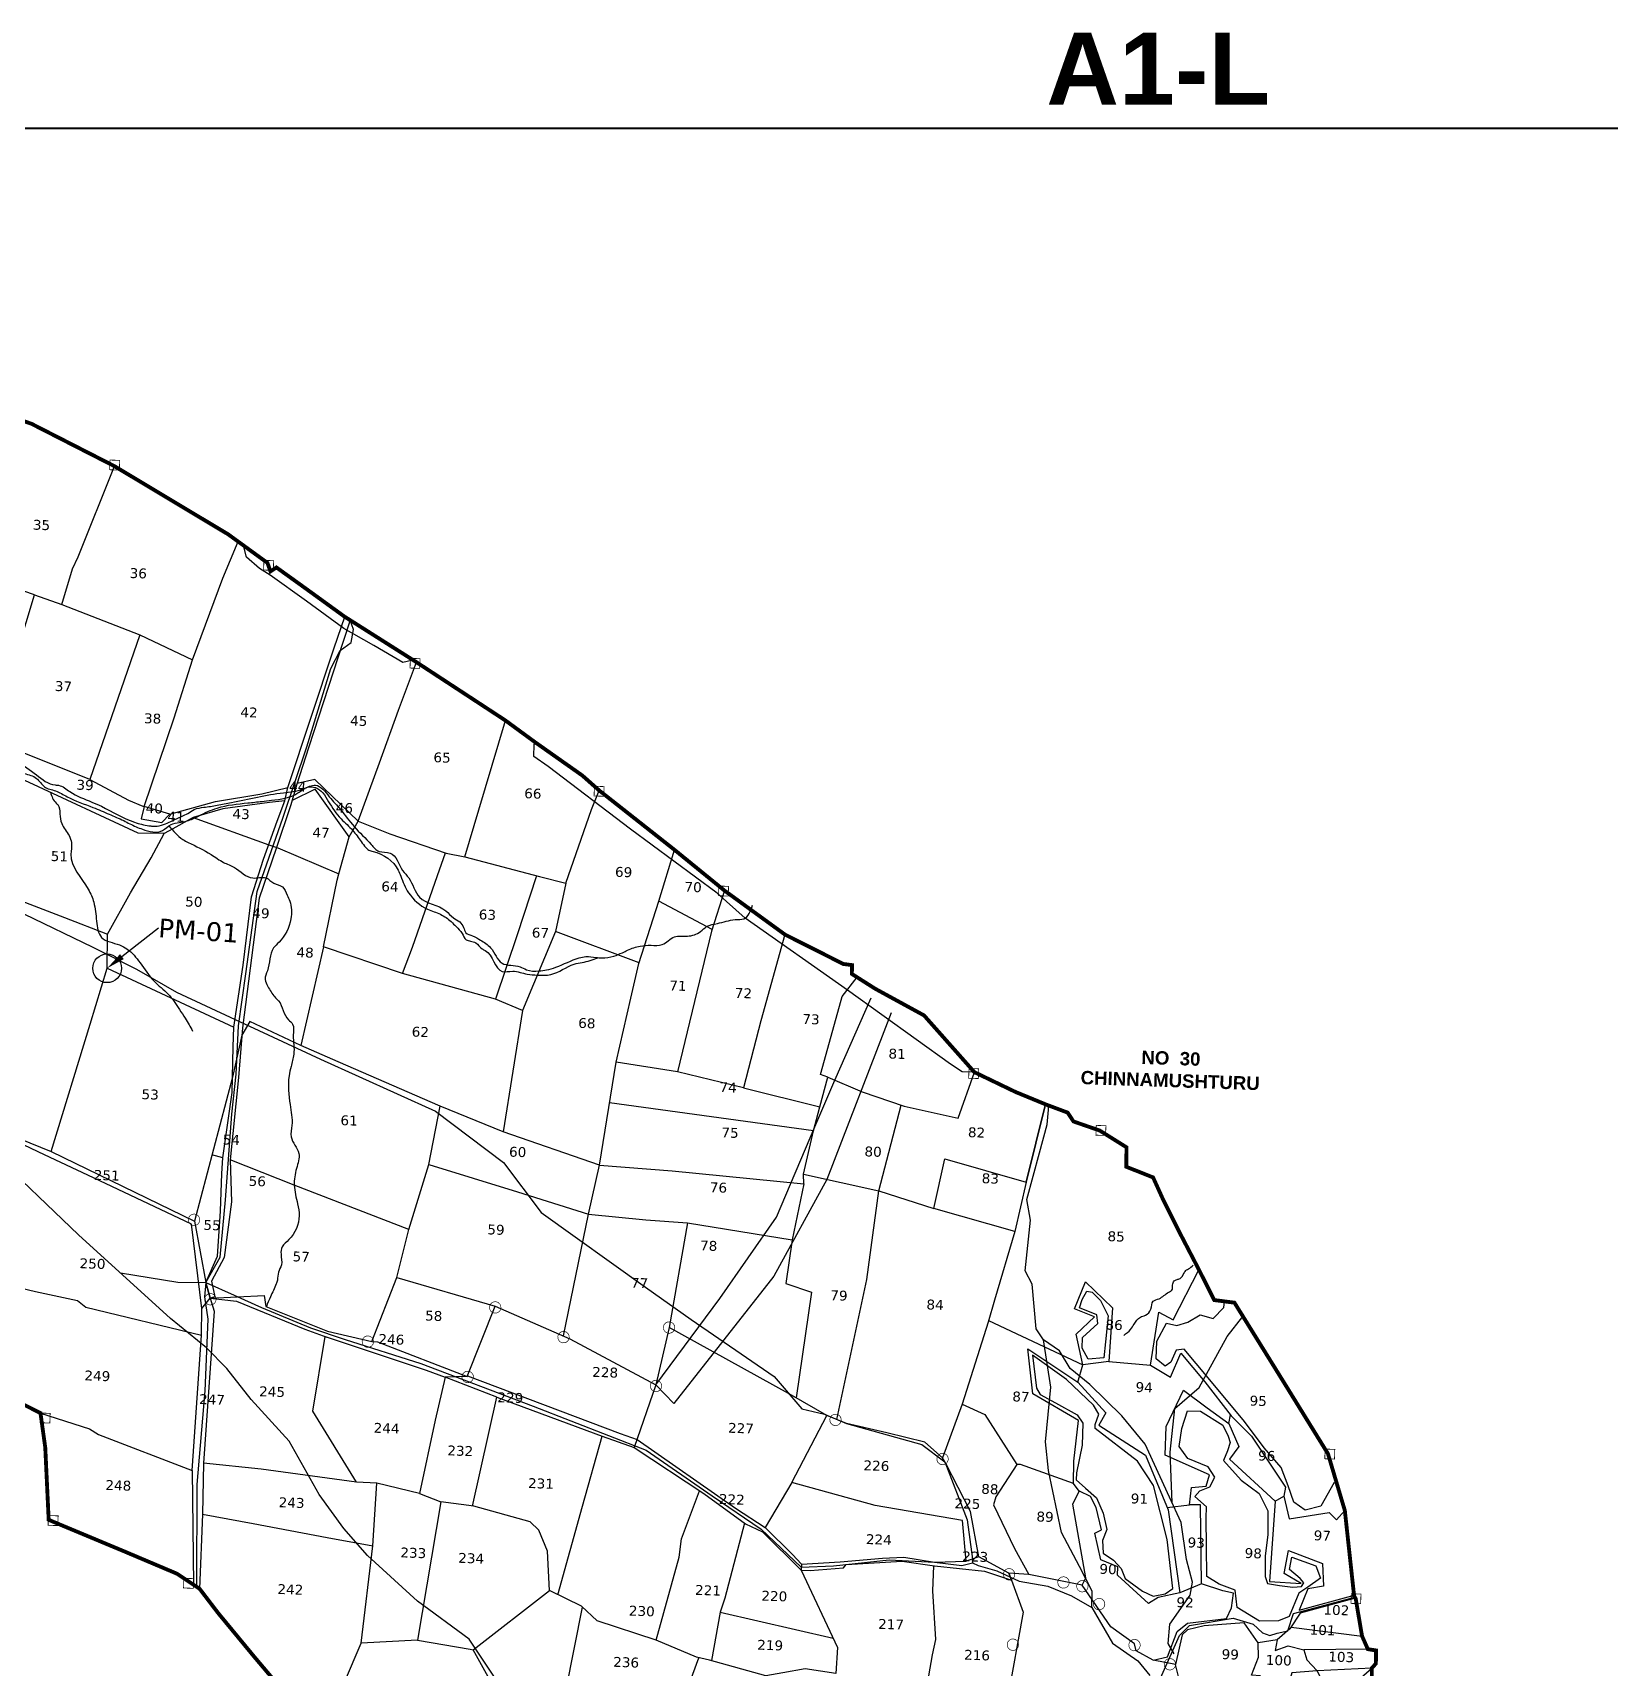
# Model space of a CAD drawing. Header units: inches. Extents: x 739758 to 748160, y 1645903 to 1651338.
# Drawn here: x 741675 to 744959, y 1647935 to 1651338 of the extents above; entities that cross this region are included whole.
import ezdxf
from ezdxf import colors
from ezdxf.entities.mleader import LeaderData, LeaderLine
from ezdxf.enums import TextEntityAlignment as Align
from ezdxf.math import Vec2, Vec3

# ---------------------------------------------------------------- set-up
doc = ezdxf.new("R2010")
doc.units = ezdxf.units.IN
doc.header["$MEASUREMENT"] = 0
doc.linetypes.add('ACAD_ISO02W100', pattern=[15, 12, -3])
for name, color, linetype in [('HILL', 223, 'Continuous'), ('PLOT', 7, 'Continuous'), ('PLOT NO', 7, 'Continuous'), ('ROADS', 6, 'Continuous'), ('TANKS-STREAM', 4, 'Continuous'), ('VILLAGE BOUNDRY', 5, 'Continuous'), ('VILLAGE STONES', 240, 'Continuous')]:
    doc.layers.add(name, color=color, linetype=linetype)
doc.styles.get("Standard").update_dxf_attribs({"font": 'verdana_0.ttf'})

msp = doc.modelspace()

# ---------------------------------------------------------------- hatches: boundary and pattern name
at = {"layer": 'VILLAGE STONES'}
h = msp.add_hatch(color=256, dxfattribs=at)
edge = h.paths.add_edge_path(flags=16)
edge.add_arc((742010.9, 1648868.2), 11.3, -6.958, 353.042)
edge = h.paths.add_edge_path()
edge.add_arc((742010.9, 1648868.2), 12.7, -6.958, 353.042)
h = msp.add_hatch(color=256, dxfattribs=at)
edge = h.paths.add_edge_path(flags=16)
edge.add_arc((742044.9, 1648702.9), 11.3, -6.958, 353.042)
edge = h.paths.add_edge_path()
edge.add_arc((742044.9, 1648702.9), 12.7, -6.958, 353.042)
h = msp.add_hatch(color=256, dxfattribs=at)
edge = h.paths.add_edge_path(flags=16)
edge.add_arc((742637.8, 1648685.8), 11.3, -6.958, 353.042)
edge = h.paths.add_edge_path()
edge.add_arc((742637.8, 1648685.8), 12.7, -6.958, 353.042)
h = msp.add_hatch(color=256, dxfattribs=at)
edge = h.paths.add_edge_path(flags=16)
edge.add_arc((742999.7, 1648643.9), 11.3, -6.958, 353.042)
edge = h.paths.add_edge_path()
edge.add_arc((742999.7, 1648643.9), 12.7, -6.958, 353.042)
h = msp.add_hatch(color=256, dxfattribs=at)
edge = h.paths.add_edge_path(flags=16)
edge.add_arc((742372.7, 1648614.6), 11.3, -6.958, 353.042)
edge = h.paths.add_edge_path()
edge.add_arc((742372.7, 1648614.6), 12.7, -6.958, 353.042)
h = msp.add_hatch(color=256, dxfattribs=at)
edge = h.paths.add_edge_path(flags=16)
edge.add_arc((742780, 1648624), 11.3, -6.958, 353.042)
edge = h.paths.add_edge_path()
edge.add_arc((742780, 1648624), 12.7, -6.958, 353.042)
h = msp.add_hatch(color=256, dxfattribs=at)
edge = h.paths.add_edge_path(flags=16)
edge.add_arc((742580.5, 1648541.2), 11.3, -6.958, 353.042)
edge = h.paths.add_edge_path()
edge.add_arc((742580.5, 1648541.2), 12.7, -6.958, 353.042)
h = msp.add_hatch(color=256, dxfattribs=at)
edge = h.paths.add_edge_path(flags=16)
edge.add_arc((742972.5, 1648522.5), 11.3, -6.958, 353.042)
edge = h.paths.add_edge_path()
edge.add_arc((742972.5, 1648522.5), 12.7, -6.958, 353.042)
h = msp.add_hatch(color=256, dxfattribs=at)
edge = h.paths.add_edge_path(flags=16)
edge.add_arc((743346.2, 1648451.8), 11.3, -6.958, 353.042)
edge = h.paths.add_edge_path()
edge.add_arc((743346.2, 1648451.8), 12.7, -6.958, 353.042)
h = msp.add_hatch(color=256, dxfattribs=at)
edge = h.paths.add_edge_path(flags=16)
edge.add_arc((743569, 1648370.4), 11.3, -6.958, 353.042)
edge = h.paths.add_edge_path()
edge.add_arc((743569, 1648370.4), 12.7, -6.958, 353.042)
h = msp.add_hatch(color=256, dxfattribs=at)
edge = h.paths.add_edge_path(flags=16)
edge.add_arc((743707.5, 1648130.5), 11.3, -6.958, 353.042)
edge = h.paths.add_edge_path()
edge.add_arc((743707.5, 1648130.5), 12.7, -6.958, 353.042)
h = msp.add_hatch(color=256, dxfattribs=at)
edge = h.paths.add_edge_path(flags=16)
edge.add_arc((743820.7, 1648113.5), 11.3, -6.958, 353.042)
edge = h.paths.add_edge_path()
edge.add_arc((743820.7, 1648113.5), 12.7, -6.958, 353.042)
h = msp.add_hatch(color=256, dxfattribs=at)
edge = h.paths.add_edge_path(flags=16)
edge.add_arc((743860.1, 1648105.7), 11.3, -6.958, 353.042)
edge = h.paths.add_edge_path()
edge.add_arc((743860.1, 1648105.7), 12.7, -6.958, 353.042)
h = msp.add_hatch(color=256, dxfattribs=at)
edge = h.paths.add_edge_path(flags=16)
edge.add_arc((743894.9, 1648068.5), 11.3, -6.958, 353.042)
edge = h.paths.add_edge_path()
edge.add_arc((743894.9, 1648068.5), 12.7, -6.958, 353.042)
h = msp.add_hatch(color=256, dxfattribs=at)
edge = h.paths.add_edge_path(flags=16)
edge.add_arc((743715.4, 1647984), 11.3, -6.958, 353.042)
edge = h.paths.add_edge_path()
edge.add_arc((743715.4, 1647984), 12.7, -6.958, 353.042)
h = msp.add_hatch(color=256, dxfattribs=at)
edge = h.paths.add_edge_path(flags=16)
edge.add_arc((743968.6, 1647983.1), 11.3, -6.958, 353.042)
edge = h.paths.add_edge_path()
edge.add_arc((743968.6, 1647983.1), 12.7, -6.958, 353.042)
h = msp.add_hatch(color=256, dxfattribs=at)
edge = h.paths.add_edge_path(flags=16)
edge.add_arc((744042.2, 1647943.3), 11.3, -6.958, 353.042)
edge = h.paths.add_edge_path()
edge.add_arc((744042.2, 1647943.3), 12.7, -6.958, 353.042)

# ---------------------------------------------------------------- linework, layer by layer
at = {"layer": 'HILL'}
for points in [[(743871.8, 1648578.2), (743859.7, 1648600.7), (743860.4, 1648623.4), (743892.3, 1648652.6), (743889.9, 1648670.7), (743854.3, 1648684.8), (743859.5, 1648702.1), (743869.4, 1648719.8), (743880.7, 1648717.9), (743897.6, 1648700.3), (743913.5, 1648668.4), (743908, 1648614), (743904.7, 1648581.2), (743871.8, 1648578.2)], [(744384.5, 1648321.4), (744356.5, 1648272.4), (744323.8, 1648263.7), (744300.2, 1648280.5), (744288.5, 1648314.4), (744273.8, 1648352.4), (744238.2, 1648393.8), (744197.8, 1648448.7), (744122.2, 1648539.3), (744072, 1648599.3), (744055.2, 1648597.2), (744044, 1648571.8), (744032.4, 1648563.5), (744013.9, 1648579), (744015.1, 1648615.5), (744034.9, 1648652.9), (744056.9, 1648648.1), (744079.8, 1648655), (744105.5, 1648670.6), (744132.5, 1648663), (744154.4, 1648685.9), (744156.1, 1648698.3)], [(744048.5, 1648100.7), (744036.6, 1648203), (744008, 1648315.2), (743974.7, 1648365.7), (743886.4, 1648433.6), (743886.7, 1648442.3), (743894.1, 1648463.7), (743883.4, 1648482.6), (743827.1, 1648536), (743756.2, 1648586.2), (743764.7, 1648517.5), (743772.5, 1648504.9), (743804.3, 1648487.3), (743849.3, 1648462.5), (743861.1, 1648444.7), (743859.5, 1648399), (743847.8, 1648341.7), (743847.3, 1648326.8), (743866.7, 1648309.7), (743889.4, 1648289.8), (743903.1, 1648257.5), (743910.7, 1648223.8), (743901.6, 1648200.9), (743903.3, 1648174.6), (743925, 1648160), (743940.8, 1648142.9), (743949.4, 1648121.6), (743985.5, 1648095.1), (744007.3, 1648085.1), (744032.7, 1648089.9), (744048.5, 1648100.7)], [(744313.3, 1648122), (744291.3, 1648140.3), (744296.3, 1648165.8), (744346.1, 1648148.2), (744355.5, 1648122.1), (744329.2, 1648104), (744310.9, 1648091.4), (744290.6, 1648043), (744268.1, 1648033.5), (744229, 1648032.8), (744182.6, 1648061.1), (744178.1, 1648097.3), (744145.1, 1648110.3), (744118.9, 1648125.6), (744118.4, 1648188.4), (744118, 1648247.6), (744118.2, 1648270.7), (744094.2, 1648292.7), (744104.5, 1648303.9), (744125.7, 1648312.2), (744135.7, 1648332.9), (744122, 1648354), (744079.9, 1648371.4), (744061.7, 1648396.7), (744067.1, 1648433.6), (744079.2, 1648470.8), (744105.9, 1648469.8), (744152.2, 1648440.5), (744163.8, 1648417.9), (744168, 1648404.9), (744161.8, 1648387.1), (744153.9, 1648367.3), (744190.6, 1648326.4), (744228.2, 1648298.4), (744246.1, 1648262.8), (744245.9, 1648212.9), (744240.8, 1648168.8), (744240.4, 1648143.6), (744240.4, 1648126.1), (744245.5, 1648111), (744270.1, 1648107.5), (744297.8, 1648103.5), (744316.4, 1648105.4), (744320.7, 1648113), (744313.3, 1648122)]]:
    msp.add_lwpolyline(points, dxfattribs=at)
at = {"layer": 'PLOT', "color": 5, "const_width": 3.91}
msp.add_lwpolyline([(739759.5, 1651139.4), (748075.2, 1651139.4), (748075.2, 1645906.1), (739759.5, 1645906.1)], close=True, dxfattribs=at)
at = {"layer": 'PLOT'}
for points in [[(741678.6, 1650168.3), (741735.6, 1650148.8), (741758.2, 1650222.7), (741769.8, 1650247.5), (741845.1, 1650436.4)], [(742199.9, 1649739.8), (742167.8, 1649736.7), (742070.6, 1649723.6), (742009.3, 1649705.1), (741966.8, 1649681.8), (741948.7, 1649671.9), (741894.4, 1649673), (741667.9, 1649778), (741569.5, 1649821.5), (741376.6, 1649884.2), (741301.3, 1649896.5), (741194.9, 1649960.3), (741113.6, 1650006.9), (741056.2, 1650044.3), (740983.3, 1650154.4), (740932.3, 1650200.9), (740914.6, 1650209.2), (740846.3, 1650273.3), (740810.9, 1650307.5)], [(741735.6, 1650148.8), (741898.1, 1650085.1), (742007.6, 1650033.5), (742070.5, 1650203.3), (742102.7, 1650279.4)], [(741372.6, 1649948.1), (741587.5, 1649866.7), (741678.6, 1650168.3), (741555.5, 1650211.1), (741464.8, 1650224)], [(741960.6, 1649712.4), (742055.7, 1649738.5), (742152, 1649754.8), (742206, 1649767.9), (742302.8, 1650058), (742324.8, 1650122.8)], [(742336, 1650115.8), (742320.7, 1650069.7), (742250, 1649852.3), (742224.1, 1649772.9), (742212.4, 1649731.6), (742181.6, 1649641.1), (742146.6, 1649537.2), (742111.7, 1649267.7), (742103.5, 1649164), (742085.9, 1648993.2), (742088.6, 1648905.6), (742073.3, 1648789.8), (742047.4, 1648740.2), (742054, 1648707.6), (742044.7, 1648705.3), (742035.5, 1648738), (742060, 1648792.3), (742066.3, 1648886.3), (742068.9, 1648964.4), (742071.1, 1648997.3), (742090.1, 1649133), (742092.3, 1649228.2), (742093.7, 1649268.8), (742113.1, 1649397.9), (742130.2, 1649539.9), (742155.6, 1649618.8), (742184, 1649697.6), (742199.9, 1649739.8), (742206, 1649767.9)], [(741898.1, 1650085.1), (741794.2, 1649784.5), (741587.5, 1649866.7)], [(741794.2, 1649784.5), (741874.6, 1649741.6), (741904, 1649728.7), (741907.1, 1649728.1), (741969.5, 1649912.9), (742007.6, 1650033.5)], [(742352.3, 1649697.5), (742396.6, 1649819), (742436.6, 1649928.8), (742473.8, 1650028.5)], [(742352.3, 1649697.5), (742418.3, 1649671.1), (742535.4, 1649631.1), (742574.7, 1649623.5), (742603.8, 1649721.4), (742658.9, 1649907.3)], [(742009.3, 1649705.1), (742166.3, 1649648.5), (742185.6, 1649642), (742312.6, 1649588.2), (742333.7, 1649665.2), (742263, 1649763.9), (742214.9, 1649740.4)], [(742333.7, 1649665.2), (742352.3, 1649697.5), (742262.1, 1649784.5), (742225.3, 1649776.3)], [(742574.7, 1649623.5), (742730.3, 1649582.2), (742784.9, 1649568.5), (742838, 1649721.6), (742854.3, 1649761.5)], [(742006.7, 1648346.8), (742026.6, 1648628.2), (742027, 1648683.8), (742005.6, 1648859), (741801.5, 1648955.5), (741699.8, 1649003.6), (741598.6, 1649051.4), (741460.3, 1649139.6), (741379.8, 1649222.6), (741305.8, 1649298.9), (741196.2, 1649409.5), (741057.2, 1649530.6), (740955.3, 1649619.4), (740819.6, 1649702.4)], [(741907.1, 1649728.1), (741900.6, 1649702.6), (741943.5, 1649695), (741960.6, 1649712.4), (741907.1, 1649728.1)], [(741515.1, 1649584), (741741.2, 1649497), (741830.6, 1649462.6), (741878.8, 1649548.4), (741921.5, 1649621.1), (741948.7, 1649671.9)], [(742445, 1649380.4), (742465.9, 1649435.3), (742517.8, 1649584.3), (742534, 1649631.5)], [(742855, 1648981.9), (742889.6, 1649195.9), (742920.4, 1649329.2), (742936.7, 1649401.2), (742978.7, 1649531), (743011, 1649638)], [(742784.9, 1649568.5), (742763, 1649467.9), (742694.6, 1649303.9), (742638.5, 1649327.3), (742445, 1649380.4), (742280.1, 1649435.9), (742309, 1649574.9), (742312.6, 1649588.2)], [(742723.8, 1649583.9), (742683.5, 1649460.8), (742638.5, 1649327.3)], [(743115.2, 1649553.1), (743088.3, 1649468.6), (743017.1, 1649176.1), (742889.6, 1649195.9)], [(743089.4, 1649472), (742978.7, 1649531)], [(741713.8, 1649010), (741794.4, 1649275.4), (741829.9, 1649391.5), (741830.6, 1649462.6)], [(742937.3, 1649402.9), (742763, 1649467.9)], [(743240.8, 1649461.8), (743190.6, 1649281.9), (743154.4, 1649143.1), (743017.1, 1649176.1)], [(742280.1, 1649435.9), (742233, 1649231.1), (742127.1, 1649281), (742110.5, 1649252.4), (742090.9, 1649164.9), (742011.5, 1648865), (742035.5, 1648738), (742044.7, 1648705.3), (742052.5, 1648677.7), (742030.4, 1648361.9), (742028.3, 1648255.5), (742022.5, 1648100.3)], [(741829.9, 1649391.5), (742093.7, 1649268.8)], [(743280.4, 1648943.2), (743279.6, 1648962.8), (743300.6, 1649053.2), (743313.2, 1649103.2), (743330.2, 1649164.9), (743314.9, 1649170.6), (743354.8, 1649312.8), (743360.3, 1649332.6), (743391.4, 1649372.7)], [(742694.6, 1649303.9), (742654.6, 1649051.5), (742523.1, 1649104.4)], [(742380.8, 1648615.1), (742433.2, 1648748.2), (742457.7, 1648848.2), (742499.9, 1648983.2), (742523.1, 1649104.4), (742311.1, 1649197.1), (742233, 1649231.1)], [(743330.2, 1649164.9), (743401.7, 1649134.2), (743489.3, 1649104.9), (743601.6, 1649079.5), (743635.2, 1649175.4)], [(743154.4, 1649143.1), (743313.2, 1649103.2)], [(743300.6, 1649053.2), (742876, 1649111.7)], [(743279.6, 1648962.8), (743436.4, 1648928.6), (743483.1, 1649107)], [(743436.4, 1648928.6), (743551, 1648891.8), (743574, 1648995), (743742.8, 1648946.5), (743783.2, 1649108.5)], [(743783.2, 1649108.5), (743742.8, 1648946.5)], [(741605.1, 1649053.8), (741713.8, 1649010), (742011.5, 1648865)], [(742499.9, 1648983.2), (742684.3, 1648926.5), (742832, 1648880.2), (742855, 1648981.9), (742654.6, 1649051.5)], [(742071.1, 1648997.3), (742048.1, 1649003.4)], [(742457.7, 1648848.2), (742219.5, 1648940.2), (742085.9, 1648993.2)], [(742855, 1648981.9), (743006, 1648970.1), (743280.4, 1648943.2), (743256, 1648826.4)], [(743348.6, 1648452.7), (743411.1, 1648744.2), (743436.4, 1648928.6)], [(743742.8, 1648946.5), (743719.7, 1648843.8), (743551, 1648891.8)], [(742779.8, 1648626.5), (742832, 1648880.2), (742951, 1648868), (743038.3, 1648861.9), (743256, 1648826.4), (743243, 1648735.5), (743296.4, 1648717.7), (743264.5, 1648497.8)], [(743038.3, 1648861.9), (742999.7, 1648643.9)], [(743719.7, 1648843.8), (743677.3, 1648700.6), (743663.7, 1648654.9), (743609.7, 1648484.2), (743568.8, 1648372.8)], [(741511.1, 1648556.4), (741557.7, 1648748.1), (741681.2, 1648719.2), (741768.1, 1648700.3), (741785.6, 1648686.3), (742026.6, 1648628.2)], [(742433.2, 1648748.2), (742637.6, 1648688.2), (742793.3, 1648620.6), (742972.3, 1648524.9), (742927.1, 1648394.2)], [(743914.8, 1648573.1), (744001.6, 1648566), (744019.2, 1648676.1), (744049, 1648659.7), (744102.8, 1648764)], [(742027, 1648683.8), (742044.7, 1648705.3), (742157.1, 1648710.7), (742160.4, 1648687.5), (742288.4, 1648636.3), (742380.8, 1648615.1), (742393.1, 1648614.2), (742579.6, 1648541.9), (742533.7, 1648540.4)], [(743664.7, 1648658.3), (743861.1, 1648566.2), (743847.3, 1648630), (743885.1, 1648666.3), (743843.9, 1648682.6), (743866.4, 1648739.3), (743922.8, 1648685.1), (743914.8, 1648573.1), (743861.1, 1648566.2)], [(742044.7, 1648705.3), (742099, 1648698.8), (742241.7, 1648640.9), (742287, 1648624.1)], [(742579.6, 1648541.9), (742637.6, 1648688.2)], [(743644.5, 1648166.5), (743627.3, 1648261.2), (743576.1, 1648360.8), (743568.8, 1648372.8), (743532.3, 1648405.5), (743453.2, 1648425.2), (743369, 1648444.5), (743328.3, 1648460.8), (743254.6, 1648503.5), (743085.4, 1648596.7), (742999.7, 1648643.9), (742972.3, 1648524.9)], [(742349.2, 1648322.5), (742258, 1648470), (742283.9, 1648625.1), (742494.1, 1648555.6), (742533.7, 1648540.4), (742512.7, 1648451.5), (742480.2, 1648298.7), (742391.3, 1648319.8)], [(743841.3, 1648319.3), (743842.4, 1648366.1), (743852, 1648450.2), (743757.1, 1648505.9), (743746.4, 1648599.5), (743850.6, 1648530.5), (743909.2, 1648466.8), (743894.4, 1648441), (743991.6, 1648378.5), (744038.7, 1648264.7), (744062.6, 1648092), (744018, 1648082.2), (743997.5, 1648069.5), (743933.2, 1648128.8), (743933.8, 1648146.3), (743898.7, 1648160.9), (743886.2, 1648216.4), (743899.8, 1648223.1), (743889.1, 1648269.8), (743877, 1648292.3), (743853.8, 1648303.8)], [(744001.6, 1648566), (744043.5, 1648540.9), (744065.2, 1648590.6), (744115.2, 1648530.8), (744169.9, 1648459.9), (744212.2, 1648417.8), (744282.7, 1648311.5), (744279.5, 1648293), (744290.8, 1648245.8), (744374.1, 1648258.9), (744389, 1648244), (744406.4, 1648263.1)], [(742590.6, 1648272.6), (742640.9, 1648499.2), (742533.7, 1648540.4)], [(742580.3, 1648543.6), (742897.8, 1648423.5), (742933.1, 1648411.3), (743138, 1648268.1), (743199.7, 1648228.1), (743256.7, 1648171.9), (743275.1, 1648151.7), (743274.7, 1648139.4)], [(743850.6, 1648530.5), (743861.1, 1648566.2)], [(744036.6, 1648269.8), (744083.3, 1648275), (744087.1, 1648311.4), (744117.6, 1648314), (744124.5, 1648337.4), (744032.3, 1648378.7), (744034.3, 1648438.3), (744070.3, 1648513.3), (744119.5, 1648476.6), (744165.2, 1648444.1), (744168.2, 1648462.2)], [(742640.9, 1648499.2), (742860.5, 1648417.6), (742927.1, 1648394.2), (743072.1, 1648298.7), (743159, 1648235.5), (743194, 1648218.8), (743274.7, 1648139.4), (743350, 1647978.3), (743346.6, 1647924.4), (743283.1, 1647933.7), (743236.5, 1647925.5), (743201.3, 1647919.5), (743084, 1647951.8), (743056.9, 1647957.9), (742972.7, 1647993.7), (742850, 1648033.4), (742817.1, 1648063.9), (742750.7, 1648096.5)], [(743609.7, 1648484.2), (743656.8, 1648463), (743723.3, 1648358.8), (743679.8, 1648291.8), (743675.1, 1648275), (743718.9, 1648184), (743748.9, 1648129.9), (743707.3, 1648132.9), (743712.5, 1648118.3), (743736.5, 1648051.6), (743704.1, 1647871.5)], [(741691.2, 1648466.1), (741793.5, 1648433.3), (741812.1, 1648421.4), (742006.7, 1648346.8), (742009.7, 1648108.8)], [(743255.1, 1648321.2), (743328.3, 1648460.8)], [(744165.2, 1648444.1), (744185.8, 1648396.6), (744166.3, 1648370), (744261.1, 1648282.9), (744279.5, 1648293)], [(742767.9, 1648088), (742819.5, 1648272.3), (742860.5, 1648417.6)], [(742028.3, 1648255.5), (742133.7, 1648235.9), (742288, 1648207.3), (742382.9, 1648189.7), (742391.3, 1648319.8), (742349.2, 1648322.5), (742150.9, 1648349.1), (742030.4, 1648361.9)], [(743859.9, 1648108.1), (743867.1, 1648122.8), (743840.4, 1648276.6), (743853.7, 1648303.4), (743841.3, 1648319.3), (743731.5, 1648359.1), (743723.3, 1648358.8)], [(742972.7, 1647993.7), (743020.8, 1648166.1), (743025.7, 1648204), (743063.3, 1648304.5)], [(743275.1, 1648151.7), (743355.6, 1648156.7), (743444.3, 1648164), (743488.7, 1648166.1), (743552.1, 1648155.7), (743618.1, 1648157.5), (743610.2, 1648242.7), (743429, 1648273.6), (743255.1, 1648321.2), (743199.7, 1648228.1)], [(742480.2, 1648298.7), (742524.9, 1648281.3), (742476, 1647993.1), (742358.9, 1647987.3)], [(742476, 1647993.1), (742585.5, 1647975), (742591.6, 1647973.2), (742750.7, 1648096.5), (742746.3, 1648178.5), (742728.3, 1648222.3), (742710.3, 1648239.9), (742593.6, 1648272.2)], [(742593.6, 1648272.2), (742524.9, 1648281.3)], [(744108.1, 1648110.5), (744105.9, 1648274.8), (744083.3, 1648275)], [(744261.1, 1648282.9), (744249.3, 1648115.5), (744315.5, 1648111.1), (744280.2, 1648132.4), (744289, 1648180), (744360.2, 1648152.9), (744362.2, 1648105.9), (744329.6, 1648100.4), (744311.1, 1648056.2), (744421.2, 1648085.4), (744425.7, 1648085.9)], [(743156.9, 1648237.1), (743115.7, 1648081), (743106.4, 1648051.4), (743087.7, 1647950.8)], [(742289.2, 1647824.8), (742358.9, 1647987.3), (742382.9, 1648189.7)], [(743274.7, 1648139.4), (743293.7, 1648138.7), (743362.8, 1648143.6), (743368.2, 1648151.1), (743484.8, 1648157.5), (743552.4, 1648147.9), (743656.5, 1648136.7), (743712.5, 1648118.3), (743707.3, 1648132.9), (743644.5, 1648166.5), (743618.1, 1648157.5)], [(743525.8, 1647835.9), (743548.1, 1647962.8), (743554.9, 1647994.5), (743549.1, 1648096.1), (743550.9, 1648148.2)], [(744066.7, 1647892.6), (744054, 1647943), (744007.4, 1647951.8), (743972.1, 1647971.5), (743968.4, 1647985.5), (743919.2, 1648021.2), (743859.9, 1648108.1), (743748.9, 1648129.9)], [(744007.4, 1647951.8), (744037, 1647958.5), (744057.3, 1648011.3), (744079, 1648029.1), (744160.2, 1648038.2), (744170.2, 1648061), (744174.3, 1648091.2), (744152.4, 1648096.1), (744108.1, 1648110.5), (744062.6, 1648092)], [(742818.9, 1648062.2), (742784.9, 1647890.5), (742767.8, 1647704.2), (742656, 1647688.5), (742415.6, 1647687.9)], [(744428.5, 1648080.8), (744407.5, 1648075.1), (744313.4, 1648049.4), (744292.2, 1648016.7), (744265.7, 1647993.9), (744225.9, 1647988.1), (744196.9, 1648029.2), (744113.8, 1648023.3), (744079.1, 1648015.2), (744067.9, 1648004.8), (744054, 1647943)], [(743106.4, 1648051.4), (743341, 1647997.5)], [(744265.7, 1647993.9), (744261.4, 1647971.9), (744288.5, 1647981.8), (744321.1, 1647973.5), (744327.1, 1647952.7), (744349, 1647929.3), (744380.7, 1647863.4), (744462.7, 1647935.3), (744349, 1647929.3), (744296.3, 1647925.5), (744287.1, 1647894.9), (744214.2, 1647886.6)], [(744294.7, 1648020.6), (744442.2, 1648002)], [(742656, 1647688.5), (742654.2, 1647861), (742591.6, 1647973.2)], [(744066.7, 1647892.6), (744146, 1647878.6), (744206.3, 1647880.1), (744214.2, 1647886.6), (744230.8, 1647919.5), (744212.3, 1647920.6), (744226.4, 1647958.2), (744225.9, 1647988.1)], [(744454.3, 1647974.7), (744321.1, 1647973.5)], [(742654.2, 1647861), (742784.9, 1647890.5), (743016.7, 1647834.2), (743062, 1647956.8)]]:
    msp.add_lwpolyline(points, dxfattribs=at)
at = {"layer": 'ROADS'}
for points in [[(742463.6, 1650031.9), (742445.4, 1650027.9), (742384.9, 1650063.4), (742322.7, 1650098.5), (742244.9, 1650155.7), (742169.5, 1650209.7), (742147.4, 1650223.4), (742120.4, 1650246.9), (742113.5, 1650271.6)], [(741857.5, 1648757.7), (741857.5, 1648757.7), (741976.8, 1648738.5), (742035.5, 1648738), (742065.6, 1648790.5), (742076.3, 1648909.6), (742089.6, 1649087.8), (742098.6, 1649171.4), (742103.1, 1649271.6), (742118.6, 1649379.7), (742142.5, 1649551.3), (742196.1, 1649705.9), (742245.4, 1649852.5), (742295.7, 1650015), (742315.3, 1650052.9), (742338.2, 1650069.6), (742342.8, 1650096.8), (742336, 1650115.8)], [(742663.9, 1647875), (742583.7, 1647995.6), (742476.2, 1648074.5), (742372.3, 1648169.6), (742322.8, 1648225.9), (742271.1, 1648296.6), (742209, 1648407.8), (742130.1, 1648493.9), (742078.8, 1648558.5), (742036.5, 1648601.6), (741961.9, 1648662.8), (741770.7, 1648836.6), (741585.7, 1649013.3), (741501.1, 1649113.6), (741464.8, 1649151.2), (741314.8, 1649295.3), (741034.8, 1649566.4), (740947.9, 1649630.1), (740800.9, 1649727.2), (740608.7, 1649868.2), (740499.7, 1649952.1), (740463.2, 1649969.3), (740433.6, 1649970.1)], [(743635.2, 1649175.4), (743610.1, 1649176.3), (743585.4, 1649192.2), (743370.9, 1649346.3), (743158.4, 1649496.1), (743099.8, 1649547.5), (742919.5, 1649680.8), (742747.9, 1649811.2), (742718.3, 1649832.3), (742718.6, 1649857), (742721.7, 1649861.4)], [(741512.3, 1649574.1), (741800.4, 1649435.8), (741890.9, 1649389.5), (741974.7, 1649341.8), (742096.2, 1649285.2), (742274.3, 1649202.1), (742513.5, 1649094.4), (742655, 1648987.2), (742733.3, 1648883.6), (742950.4, 1648728), (743045.9, 1648660.4), (743218.4, 1648542.3), (743275.8, 1648475), (743323, 1648463.9), (743369, 1648444.5), (743526, 1648400.6), (743573.7, 1648364.7), (743620.5, 1648243.9), (743631.3, 1648162), (743631, 1648154.5)], [(742972.3, 1648524.9), (743105.5, 1648704.7), (743223, 1648873.6), (743302.8, 1649061.9), (743344.5, 1649158.8), (743420.2, 1649329.9)], [(743461.9, 1649298.8), (743327.8, 1648952.3), (743217.8, 1648750.8), (743009.5, 1648486.1), (742972.3, 1648524.9)], [(743631, 1648154.5), (743643, 1648148.5), (743682.3, 1648137.9), (743728.4, 1648116.2), (743788.3, 1648105.9), (743837.5, 1648085.7), (743879.4, 1648061.1), (743880.6, 1648095.6), (743854, 1648146.4), (743816.3, 1648217.7), (743789.3, 1648346.8), (743783, 1648406.2), (743794.1, 1648519.6), (743778.9, 1648618.4), (743763.8, 1648641.1), (743755.6, 1648734), (743741.1, 1648761.8), (743752.4, 1648867.4), (743744.6, 1648910.4), (743770.6, 1649007.3), (743786.5, 1649066.5), (743789.6, 1649096.8), (743788.7, 1649106.4)], [(742035.5, 1648738), (742032.4, 1648707.8), (742039.6, 1648661.2), (742033.5, 1648512.1), (742016.5, 1648317.6), (742015.8, 1648104.8)], [(742035.5, 1648738), (742094.3, 1648711.3), (742151.4, 1648685.7), (742253.6, 1648643.1), (742325.4, 1648619), (742482.7, 1648568.9), (742716.5, 1648480.1), (742952.2, 1648388.7), (743089.5, 1648293.9), (743191.1, 1648224.6), (743274.9, 1648145.6), (743341.9, 1648148.4), (743458.1, 1648160.9), (743552.1, 1648155.7), (743609.1, 1648149.1), (743631, 1648154.5)], [(744046.7, 1648279.6), (744042.8, 1648384.5), (744052.3, 1648475.8), (744102.9, 1648519.4), (744161.6, 1648625.5), (744194.3, 1648667.1)], [(744051.1, 1647964.7), (744038.5, 1647986.7), (744041.9, 1648026.8), (744084.1, 1648087.1), (744089.1, 1648114.2), (744076.8, 1648161), (744065.6, 1648238), (744041.6, 1648290.8), (743990.8, 1648401.2), (743941.9, 1648460), (743875.6, 1648525.6), (743834.6, 1648558.4), (743812.1, 1648595.7), (743778.9, 1648618.4)], [(744013.9, 1647871.9), (744022.6, 1647914.7), (744062.2, 1648003.4), (744083, 1648023.8), (744174.1, 1648039.3), (744215.9, 1648027), (744234.8, 1648008.9), (744250.6, 1648003.2), (744265.7, 1648008.3), (744287.9, 1648013), (744299.5, 1648048.9), (744427.4, 1648082.7)], [(743879.4, 1648061.1), (743922.7, 1647987.1), (743975.5, 1647950.3), (744000.2, 1647920.1)]]:
    msp.add_lwpolyline(points, dxfattribs=at)
at = {"layer": 'TANKS-STREAM'}
for points in [[(740400.5, 1650818), (740402.7, 1650792.7), (740422.2, 1650760.3), (740424.6, 1650740.2), (740429.1, 1650705.5), (740439.4, 1650674.3), (740446.9, 1650654.5), (740453, 1650634.7), (740456.7, 1650608.8), (740468.8, 1650569.8), (740479, 1650547.2), (740513.7, 1650528.7), (740526, 1650511.2), (740583.2, 1650453.7), (740609.9, 1650435.8), (740619.1, 1650436), (740650.9, 1650421.3), (740670.1, 1650420.9), (740733.8, 1650401.7), (740753.6, 1650392.8), (740765.5, 1650381.1), (740777.8, 1650362.7), (740791, 1650348.6), (740818.1, 1650330.5), (740880.1, 1650269.6), (740898.5, 1650248.9), (740916, 1650234.9), (740952.1, 1650208.5), (740981.5, 1650179.2), (740997.5, 1650165.2), (741012.6, 1650140), (741046.7, 1650099.2), (741063.7, 1650068.8), (741081.6, 1650050.7), (741101.4, 1650040.7), (741157.7, 1650001.8), (741178.4, 1649989.2), (741222.2, 1649959.9), (741244.8, 1649944.2), (741265.7, 1649937.3), (741306.2, 1649915.9), (741359.7, 1649903.3), (741411.9, 1649894.3), (741449.2, 1649885.8), (741484.9, 1649875.8), (741517.5, 1649862.9), (741575.1, 1649848.6), (741601.6, 1649841), (741622.8, 1649827.9), (741641.5, 1649820.6), (741682.8, 1649793.9), (741721.8, 1649773), (741729, 1649772.3), (741752.2, 1649759.1), (741798.3, 1649737.5), (741818.1, 1649728.6), (741886.9, 1649695.4), (741917.1, 1649688.2), (741924.2, 1649687.4), (741943.3, 1649689.3), (741974.2, 1649702.7), (741997.7, 1649713.7), (742011.4, 1649722), (742031.6, 1649726.5), (742059, 1649730.7), (742088.6, 1649736.4), (742196.8, 1649756.9), (742238.3, 1649764.7), (742263.8, 1649772.6), (742292.3, 1649748.5), (742315.6, 1649721.9), (742344.2, 1649686.5), (742379.5, 1649649.2), (742396, 1649634.8), (742419, 1649631.4), (742445.1, 1649595), (742457.9, 1649579.6), (742480.2, 1649539.3), (742534.9, 1649511.1), (742550.8, 1649496.2), (742563.9, 1649488), (742571.8, 1649476.4), (742576.6, 1649465.5), (742590.7, 1649458.8), (742607.4, 1649450), (742628, 1649434.4), (742652.1, 1649402.1), (742689.5, 1649394.7), (742702.6, 1649388.6), (742728.8, 1649385.9), (742744.8, 1649388.2), (742764.1, 1649393.7), (742812.6, 1649413.1), (742826.6, 1649415.8), (742847.6, 1649414), (742859.4, 1649413.1), (742884.8, 1649416.9), (742902.5, 1649424), (742913.5, 1649429.3), (742939.5, 1649437.6), (742962.2, 1649439.4), (742985.4, 1649440.7), (743010.7, 1649456.8), (743038, 1649458.5), (743065.1, 1649467.9), (743077.8, 1649478.2), (743100.2, 1649484.7), (743137.5, 1649492.7), (743155.6, 1649494.6), (743173.5, 1649522.8)], [(740357.7, 1649628.1), (740373.2, 1649638.8), (740387.4, 1649657.3), (740399.8, 1649663.7), (740428.3, 1649670.4), (740462.9, 1649688.3), (740483.9, 1649713.3), (740506.4, 1649741.4), (740530.5, 1649768.3), (740545.7, 1649792), (740574.7, 1649826), (740594.2, 1649854.2), (740608.6, 1649868.1), (740644.9, 1649874.1), (740671, 1649872.7), (740712.9, 1649880), (740744.5, 1649870.2), (740765.9, 1649862.2), (740784.9, 1649861.6), (740820.3, 1649873.8), (740841.4, 1649904.4), (740877, 1649922.8), (740905.6, 1650004.2), (740934.9, 1650034.6), (740943.5, 1650061), (740937.2, 1650116.3), (740890.1, 1650186.4), (740877.3, 1650217.7), (740850.9, 1650269), (740795.8, 1650333.7), (740845.3, 1650297.1), (740868.6, 1650263.8), (740885.6, 1650250.9), (740919.5, 1650216.8), (740953.1, 1650191.5), (740971.8, 1650181), (740988.4, 1650155.8), (741026.3, 1650103.5), (741041.1, 1650084.5), (741051.8, 1650065.6), (741060, 1650050.4), (741128.6, 1650008.9), (741185.7, 1649977.1), (741203.7, 1649963.1), (741267.8, 1649924.9), (741304.4, 1649907.7), (741329.8, 1649900.2), (741408, 1649888.4), (741459, 1649872.1), (741519.2, 1649855.6), (741532, 1649852.6), (741657.2, 1649796.9), (741683.1, 1649786.7), (741699.5, 1649769.2), (741722.4, 1649760.7), (741746.7, 1649748.5), (741800.5, 1649726.1), (741834, 1649712.1), (741864.4, 1649698.7), (741890.2, 1649686), (741903.4, 1649680.9), (741945, 1649677.9), (741963, 1649690.7), (741980.1, 1649694.8), (741996.3, 1649698), (742020.2, 1649708.4), (742059.3, 1649725), (742123, 1649735.7), (742152, 1649738.8), (742172.1, 1649741.2), (742227.2, 1649756.3), (742247, 1649768.2), (742263.6, 1649767.5), (742278.7, 1649756.6), (742290.9, 1649738.2), (742317, 1649702.3), (742341.3, 1649678.4), (742358.6, 1649655.1), (742368.5, 1649642.9), (742374.5, 1649637.6), (742383.6, 1649634.7), (742435.8, 1649595.8), (742441.1, 1649583.3), (742457.4, 1649548.8), (742496.9, 1649514.5), (742523.8, 1649503.8), (742546, 1649488.6), (742556.4, 1649478.5), (742568.8, 1649463.7), (742577.6, 1649451), (742586.3, 1649448.1), (742597.5, 1649444.7), (742610.4, 1649431.9), (742617, 1649428.6), (742652.6, 1649385.1), (742674.2, 1649385.4), (742704.4, 1649379.3), (742725.3, 1649377.5), (742753.8, 1649378.6), (742802.4, 1649400.1), (742819, 1649403.7), (742835.6, 1649407.7), (742851.2, 1649413.6)], [(741712.1, 1649757.5), (741723.6, 1649735.4), (741727.1, 1649732.2), (741731.6, 1649713), (741735.5, 1649692.8), (741750.6, 1649667.6), (741755.8, 1649653), (741754.4, 1649628.8), (741790.6, 1649556.1), (741802, 1649528.9), (741807.9, 1649489.6), (741818.5, 1649455.8), (741855.6, 1649440.1), (741871.3, 1649431.8), (741898.6, 1649403.1), (741927.6, 1649364.5), (741957.1, 1649337.8), (741980.7, 1649305.6), (741992.5, 1649287.7), (742008, 1649260.4)], [(741958.5, 1649688), (741987.6, 1649659.5), (741998.7, 1649653.5), (742046.3, 1649628.2), (742072.5, 1649611.8), (742094.8, 1649601.3), (742133.1, 1649579.4), (742160.9, 1649579.5), (742177, 1649568.6), (742194.8, 1649560.8), (742205, 1649544), (742210.3, 1649531.5), (742212.6, 1649494.3), (742187.8, 1649445.8), (742176.6, 1649433.8), (742163.6, 1649386.4), (742158.9, 1649368.5), (742164.6, 1649353.9), (742178.8, 1649331.8), (742186.7, 1649323.8), (742207.5, 1649284), (742216, 1649275.4), (742217.2, 1649252.2), (742218.6, 1649232.1), (742218.4, 1649212.6), (742212.9, 1649187), (742208.7, 1649167.6), (742210.8, 1649107.8), (742214.6, 1649064.7), (742213.1, 1649040.8), (742228.9, 1649006.3), (742224.2, 1648975.1), (742219.5, 1648940.2), (742226.4, 1648901.4), (742229.6, 1648876.6), (742208.4, 1648826.9), (742194.5, 1648811.9), (742191.9, 1648796.5), (742192.7, 1648774.4), (742186.5, 1648759.1), (742184.4, 1648742.7), (742182.1, 1648734.6), (742169.9, 1648708.2), (742161.4, 1648687.1)], [(743946, 1648627.7), (743960.4, 1648640), (743967.9, 1648651.1), (743980.8, 1648665.6), (743991.7, 1648669.8), (744002.5, 1648682.3), (744007.7, 1648698.6), (744019.7, 1648703.9), (744039.7, 1648717.6), (744046.5, 1648722), (744047.9, 1648732.3), (744051.3, 1648740.9), (744057.1, 1648743.8), (744063.3, 1648746.2), (744071.9, 1648757.2), (744076.8, 1648763.7), (744081, 1648766.2), (744090.5, 1648773.5)]]:
    msp.add_spline(points, degree=3, dxfattribs=at)
at = {"layer": 'VILLAGE BOUNDRY', "linetype": 'ACAD_ISO02W100', "ltscale": 2, "const_width": 8}
for points in [[(741563, 1650563.2), (741672.8, 1650524.4), (741845.1, 1650436.4), (742081.8, 1650294.6), (742102.7, 1650279.4), (742163.6, 1650235.2), (742170, 1650217.4), (742182.4, 1650225.6), (742241.1, 1650183.4), (742324.8, 1650122.8), (742336, 1650115.8), (742473.8, 1650028.5), (742658.9, 1649907.3), (742720.2, 1649862.4), (742819.3, 1649792.5), (742854.3, 1649761.5), (743011, 1649638), (743115.2, 1649553.1), (743240.8, 1649461.8), (743362.4, 1649400.5), (743380.8, 1649398.1), (743380.1, 1649379.8), (743428.7, 1649349), (743530.5, 1649293.4), (743635.2, 1649175.4), (743635.2, 1649175.4), (743721.2, 1649134), (743783.2, 1649108.5), (743829.4, 1649091.2), (743841.5, 1649072.8), (743896.3, 1649053.8), (743951.9, 1649019), (743951.4, 1648978.5), (744007.2, 1648956.4), (744027.9, 1648910.7), (744059.7, 1648846.9), (744102.8, 1648764), (744134.6, 1648701.1), (744176.6, 1648695.7), (744270.3, 1648544.7), (744371.3, 1648381.3), (744406.4, 1648263.1), (744425.7, 1648085.6), (744429, 1648079.8), (744442.2, 1648002), (744454.3, 1647974.7), (744471.4, 1647972), (744471, 1647944.7), (744462.7, 1647935.3), (744462.3, 1647886.6)], [(742230.4, 1647847.5), (742134.7, 1647960.7), (742061, 1648049.9), (742022.5, 1648100.3), (741975.4, 1648131.7), (741866, 1648178), (741708.3, 1648243.8), (741701.2, 1648394.1), (741691.2, 1648466.1), (741511.1, 1648556.4)]]:
    msp.add_lwpolyline(points, dxfattribs=at)
at = {"layer": 'VILLAGE STONES', "const_width": 1.62}
for points in [[(741835.9, 1650449.1), (741856.1, 1650448.4), (741855.4, 1650428.2), (741835.2, 1650428.9)], [(742156.4, 1650240.4), (742176.6, 1650239.7), (742175.9, 1650219.5), (742155.7, 1650220.2)], [(742461.2, 1650036.4), (742481.4, 1650035.8), (742480.7, 1650015.5), (742460.5, 1650016.2)], [(742844.3, 1649770.3), (742864.5, 1649769.6), (742863.8, 1649749.4), (742843.6, 1649750.1)], [(743103.4, 1649562.7), (743123.6, 1649562), (743122.9, 1649541.8), (743102.7, 1649542.5)], [(743624.1, 1649183), (743644.3, 1649182.3), (743643.6, 1649162.1), (743623.4, 1649162.7)], [(743888.9, 1649064.6), (743909.1, 1649063.9), (743908.4, 1649043.7), (743888.2, 1649044.3)], [(741691.2, 1648466.1), (741711.4, 1648465.4), (741710.7, 1648445.2), (741690.5, 1648445.9)], [(744365.3, 1648391.1), (744385.5, 1648390.4), (744384.8, 1648370.2), (744364.6, 1648370.9)], [(741707.8, 1648252.7), (741728, 1648252.1), (741727.4, 1648231.8), (741707.1, 1648232.5)], [(741989.6, 1648122.2), (742009.9, 1648121.5), (742009.2, 1648101.3), (741989, 1648102)], [(744419.8, 1648090.1), (744440, 1648089.4), (744439.3, 1648069.2), (744419.1, 1648069.9)]]:
    msp.add_lwpolyline(points, close=True, dxfattribs=at)
at = {"layer": 'VILLAGE STONES'}
msp.add_circle((741829.9, 1649391.5), 29.9, dxfattribs=at)

# ---------------------------------------------------------------- texts
at = {"layer": 'PLOT NO'}
for s, p in [('35', (741693.4, 1650314)), ('36', (741894.8, 1650213.5)), ('37', (741739.1, 1649978.4)), ('42', (742125.3, 1649924.1)), ('38', (741924.7, 1649911.3)), ('45', (742353.8, 1649906.5)), ('65', (742527.2, 1649830.1)), ('39', (741784.1, 1649773)), ('44', (742226.6, 1649769.8)), ('66', (742716.2, 1649755.2)), ('40', (741928.1, 1649724.4)), ('46', (742323.9, 1649725.3)), ('41', (741973.3, 1649706.9)), ('43', (742108.9, 1649712.6)), ('47', (742275.4, 1649673.9)), ('51', (741730.6, 1649624.6)), ('69', (742905.2, 1649591.8)), ('64', (742418.7, 1649561.5)), ('70', (743049.8, 1649560.6)), ('50', (742010.5, 1649530.1)), ('49', (742150.2, 1649506.3)), ('63', (742621.6, 1649503.1)), ('67', (742732, 1649465.4)), ('48', (742242.1, 1649424.4)), ('71', (743018.1, 1649355.2)), ('72', (743154.5, 1649339.8)), ('68', (742828.6, 1649277.3)), ('73', (743295.2, 1649285.6)), ('62', (742482, 1649259.2)), ('81', (743474.4, 1649213.6)), ('74', (743122.6, 1649143.7)), ('53', (741919.6, 1649129.1)), ('61', (742333.7, 1649074.9)), ('75', (743126.6, 1649049.4)), ('82', (743639.8, 1649049.9)), ('54', (742088.4, 1649034.8)), ('60', (742684.6, 1649009.4)), ('80', (743424.5, 1649010)), ('251', (741829, 1648960.8)), ('56', (742142.5, 1648948.6)), ('83', (743668.4, 1648954.2)), ('76', (743102.6, 1648935.4)), ('55', (742048.3, 1648857.1)), ('59', (742639.4, 1648847.7)), ('85', (743930.4, 1648833.6)), ('78', (743082.2, 1648814.2)), ('250', (741799.6, 1648777)), ('57', (742234, 1648791.6)), ('77', (742938.3, 1648736.7)), ('79', (743353.3, 1648710.7)), ('58', (742509.8, 1648668.4)), ('84', (743553.4, 1648691.5)), ('86', (743926.2, 1648649.5)), ('246', (742421.6, 1648619.4)), ('249', (741809.6, 1648543.5)), ('228', (742866.7, 1648550.9)), ('247', (742048.3, 1648494.2)), ('245', (742173.4, 1648510.5)), ('229', (742669.2, 1648498.1)), ('87', (743732.2, 1648500.1)), ('94', (743988.7, 1648519.7)), ('95', (744226.1, 1648491.5)), ('244', (742411.7, 1648434.5)), ('227', (743149.4, 1648434.5)), ('232', (742565.1, 1648387.5)), ('96', (744243.8, 1648377.2)), ('226', (743431.3, 1648356.5)), ('248', (741853.3, 1648315.5)), ('231', (742733.1, 1648319.5)), ('88', (743667.5, 1648307.8)), ('243', (742214, 1648279.6)), ('222', (743130.4, 1648286.4)), ('225', (743620.7, 1648277.5)), ('91', (743978.7, 1648287.9)), ('89', (743782.4, 1648250.3)), ('224', (743436.4, 1648202.9)), ('93', (744097.1, 1648196.4)), ('97', (744359.6, 1648211.1)), ('233', (742467.3, 1648175.2)), ('234', (742587.8, 1648163.9)), ('223', (743637, 1648167.3)), ('98', (744215.8, 1648174.3)), ('90', (743913.5, 1648141.4)), ('242', (742211.4, 1648099)), ('221', (743080.7, 1648097.2)), ('220', (743218.8, 1648085.2)), ('230', (742943, 1648054.1)), ('92', (744073.8, 1648072.1)), ('102', (744388.8, 1648056.2)), ('217', (743461.8, 1648026.5)), ('219', (743210.2, 1647983.1)), ('101', (744360.1, 1648014.5)), ('216', (743640.8, 1647962.3)), ('99', (744167.9, 1647963.9)), ('100', (744268.9, 1647951.7)), ('103', (744398.9, 1647958.6)), ('236', (742910.4, 1647947.5))]:
    msp.add_text(s, height=20.58, rotation=358.0488, dxfattribs=at).set_placement(p, align=Align.MIDDLE_CENTER)
at = {"layer": 'VILLAGE STONES', "insert": (744017.7, 1651338.3), "char_height": 150, "width": 330.918, "attachment_point": 2}
msp.add_mtext('{\\fArial|b1|i0|c0|p34;A1-L}', dxfattribs=at)
at = {"layer": 'VILLAGE STONES', "insert": (744044.9, 1649218.3), "char_height": 27.78, "width": 386.533, "attachment_point": 2, "rotation": 358.0488}
msp.add_mtext('{\\fArial|b1|i0|c0|p34;NO  30\\PCHINNAMUSHTURU}', dxfattribs=at)

# ---------------------------------------------------------------- leaders
at = {"layer": 'VILLAGE STONES'}
ml = msp.add_multileader_mtext('Standard', dxfattribs=at)
ml.set_content('PM-01', color=256)
ml.set_leader_properties()
ml.build(insert=Vec2(0, 0))
ml.multileader.update_dxf_attribs({"dogleg_length": 0.36, "arrow_head_size": 39.3})
ctx = ml.context
ctx.base_point, ctx.char_height, ctx.arrow_head_size, ctx.landing_gap_size, ctx.plane_origin, ctx.plane_x_axis, ctx.plane_y_axis = Vec3(741936.8, 1649475.6), 39.33, 39.3, 0.0472, Vec3(741829.9, 1649391.5), Vec3(0.997533, -0.0702), Vec3(0.0702, 0.997533)
notes = []
notes.append((ctx, [(0, (1, 1, 0), (741936.6, 1649475.6), (0.997533, -0.0702), 0.189, [(0, [(741829.9, 1649391.5)], 0, [])])]))
ctx.mtext.insert, ctx.mtext.text_direction, ctx.mtext.rotation, ctx.mtext.flow_direction = Vec3(741938.3, 1649495.5), Vec3(0.997533, -0.0702), 6.212927, 5
for ctx, leaders in notes:
    for number, flags, end, landing, length, lines in leaders:
        leader = LeaderData()
        leader.index, (leader.has_last_leader_line, leader.has_dogleg_vector, leader.attachment_direction) = number, flags
        leader.last_leader_point, leader.dogleg_vector, leader.dogleg_length = Vec3(end), Vec3(landing), length
        for number, points, colour, breaks in lines:
            line = LeaderLine()
            line.index, line.vertices, line.color, line.breaks = number, Vec3.list(points), colors.encode_raw_color(colour), breaks
            leader.lines.append(line)
        ctx.leaders.append(leader)

doc.saveas('drawing.dxf')
